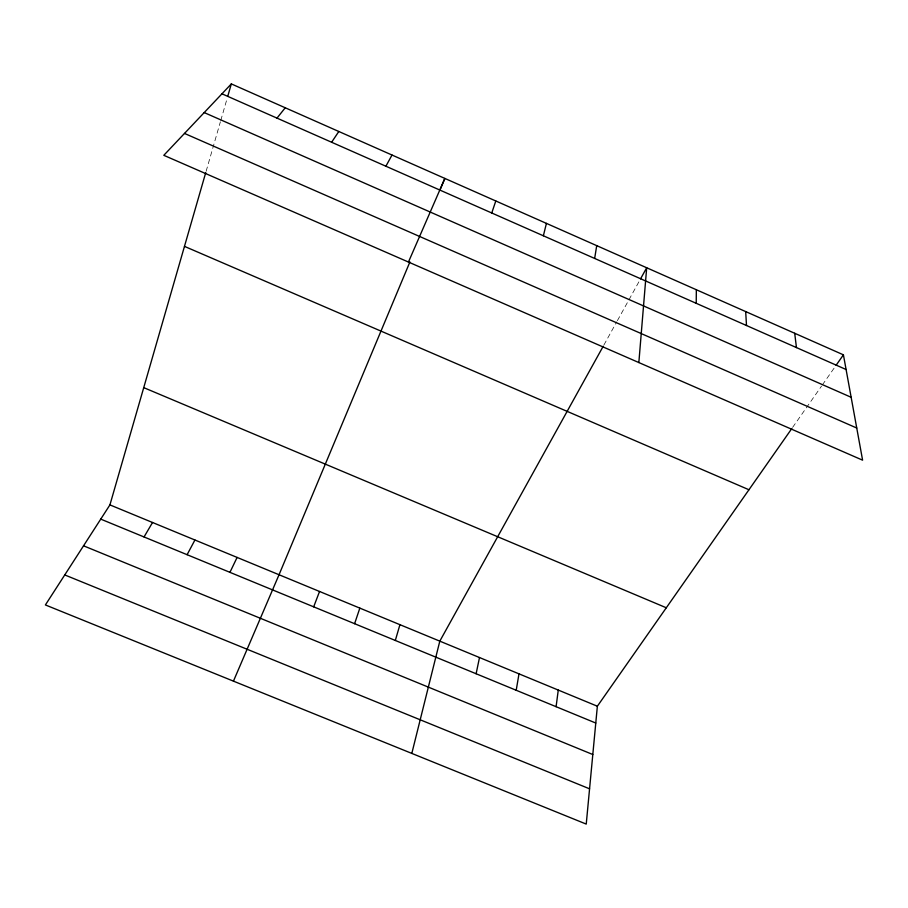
<?xml version="1.0" encoding="UTF-8"?>
<svg xmlns="http://www.w3.org/2000/svg" width="908" height="908" viewBox="0 0 908 908"><rect width="100%" height="100%" fill="white"/><g stroke="black" fill="none" stroke-linecap="round" stroke-linejoin="round"><path stroke-width="0.68" stroke-dasharray="4.54 3.41" d="M206.116 171.328L220.383 121.82M220.78 120.469L227.023 98.802M603.888 345.029L616.714 321.863M617.395 320.637L639.856 280.095M792.616 427.396L821.536 386.104M822.342 384.947L835.315 366.412"/><path stroke-width="1.36" d="M696.22 303.306L696.345 289.743M638.846 362.553L646.689 267.758L640.549 278.858M791.821 428.531L597.362 706.22L586.239 824.089L45.4 604.944L109.925 504.893L205.73 172.645M556.093 706.696L558.272 690.08M594.661 258.44L596.715 245.648M516.209 690.262L518.99 673.85M476.121 673.747L479.503 657.54M543.37 235.785L546.423 223.379M411.812 753.413L439.812 641.15L603.218 346.243M227.806 96.1L231.324 83.911L843.418 354.835L862.6 460.174L163.803 155.313L231.324 83.911M395.321 640.469L399.929 624.67M354.608 623.694L359.84 608.11M491.75 212.983L495.802 200.974M313.68 606.839L319.548 591.471M409.928 261.901L279.04 574.741L233.447 681.136M440.062 189.863L444.852 178.422L408.452 262.037M229.94 572.346L237.102 557.421M187.105 554.697L194.936 539.999M385.9 166.221L392.006 155.03M144.043 536.957L152.544 522.486M331.624 142.25L338.809 131.49M836.12 365.254L843.418 354.835M276.985 118.119L285.248 107.78M64.752 574.934L589.564 788.814M83.536 545.81L592.799 754.514M109.925 504.893L597.362 706.22M100.743 519.126L595.773 723.04M143.736 387.637L666.302 607.77M184.472 246.374L748.952 489.752M184.494 133.431L856.743 428.02M204.209 112.581L851.148 397.284M221.961 93.808L846.097 369.511M794.704 333.27L796.452 347.582M745.684 311.58L746.501 325.518"/></g></svg>
